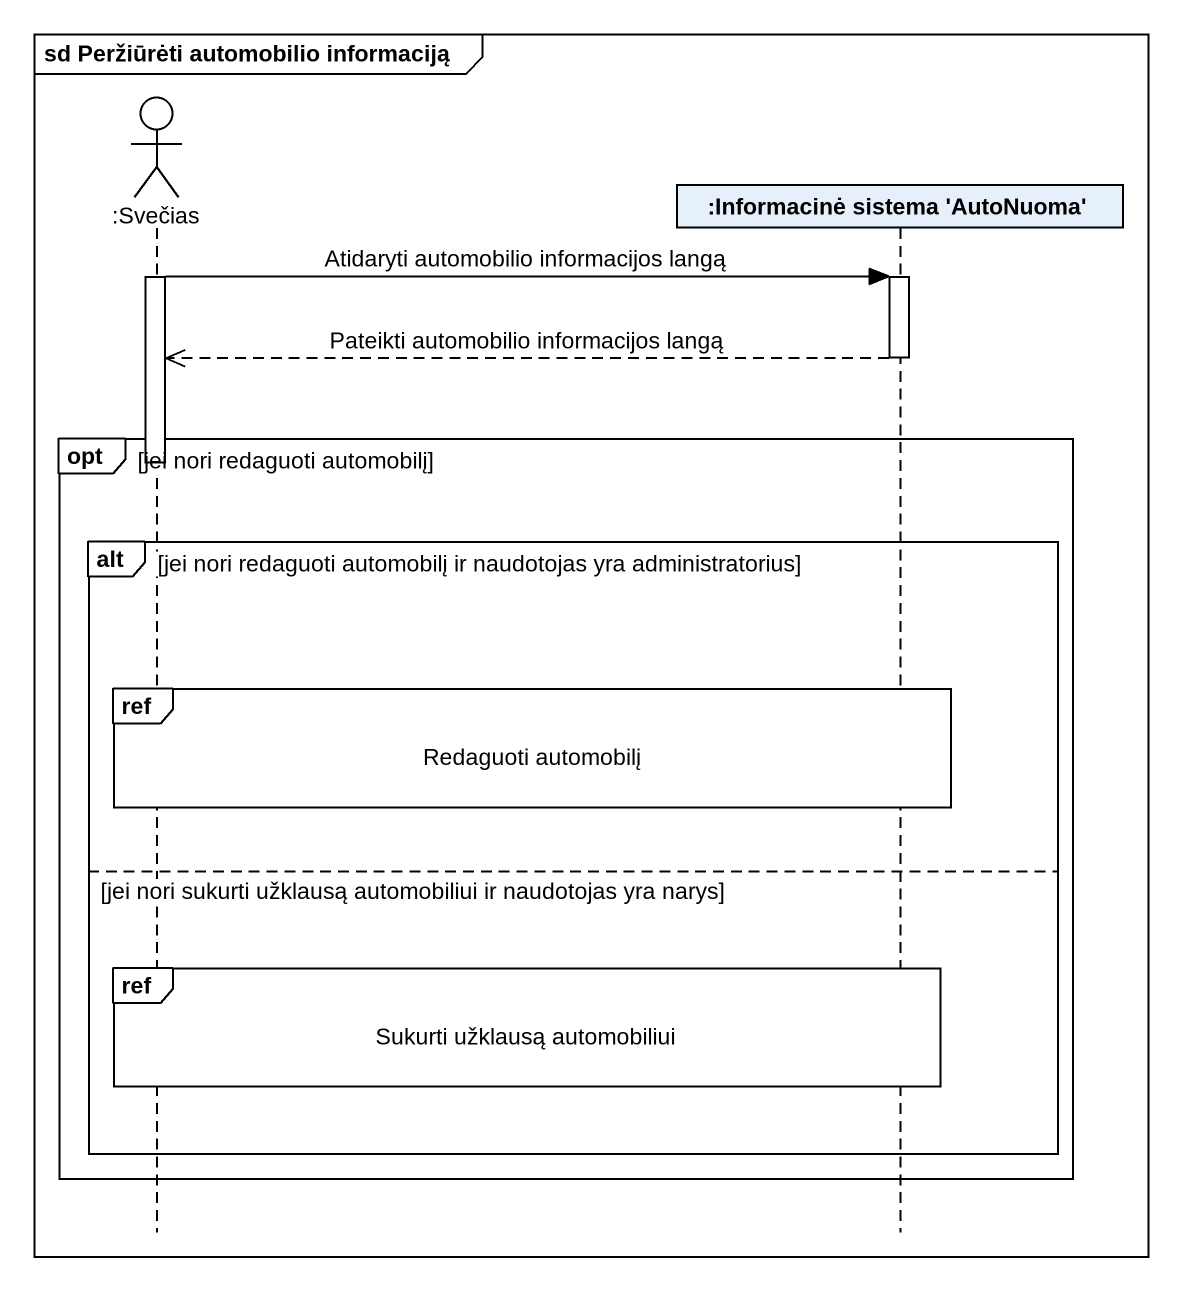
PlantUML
@startuml
mainframe sd Peržiūrėti automobilio informaciją
hide footbox
actor ":Svečias" as Svečias
participant ":Informacinė sistema 'AutoNuoma'" as Informacinė_sistema

activate Svečias
Svečias -> Informacinė_sistema : Atidaryti automobilio informacijos langą
activate Informacinė_sistema
Informacinė_sistema -->> Svečias : Pateikti automobilio informacijos langą
deactivate Informacinė_sistema
opt jei nori redaguoti automobilį
  deactivate Svečias
  alt jei nori redaguoti automobilį ir naudotojas yra administratorius
    ref over Svečias, Informacinė_sistema : Redaguoti automobilį
  else jei nori sukurti užklausą automobiliui ir naudotojas yra narys
    ref over Svečias, Informacinė_sistema : Sukurti užklausą automobiliui
  end
end
@enduml
